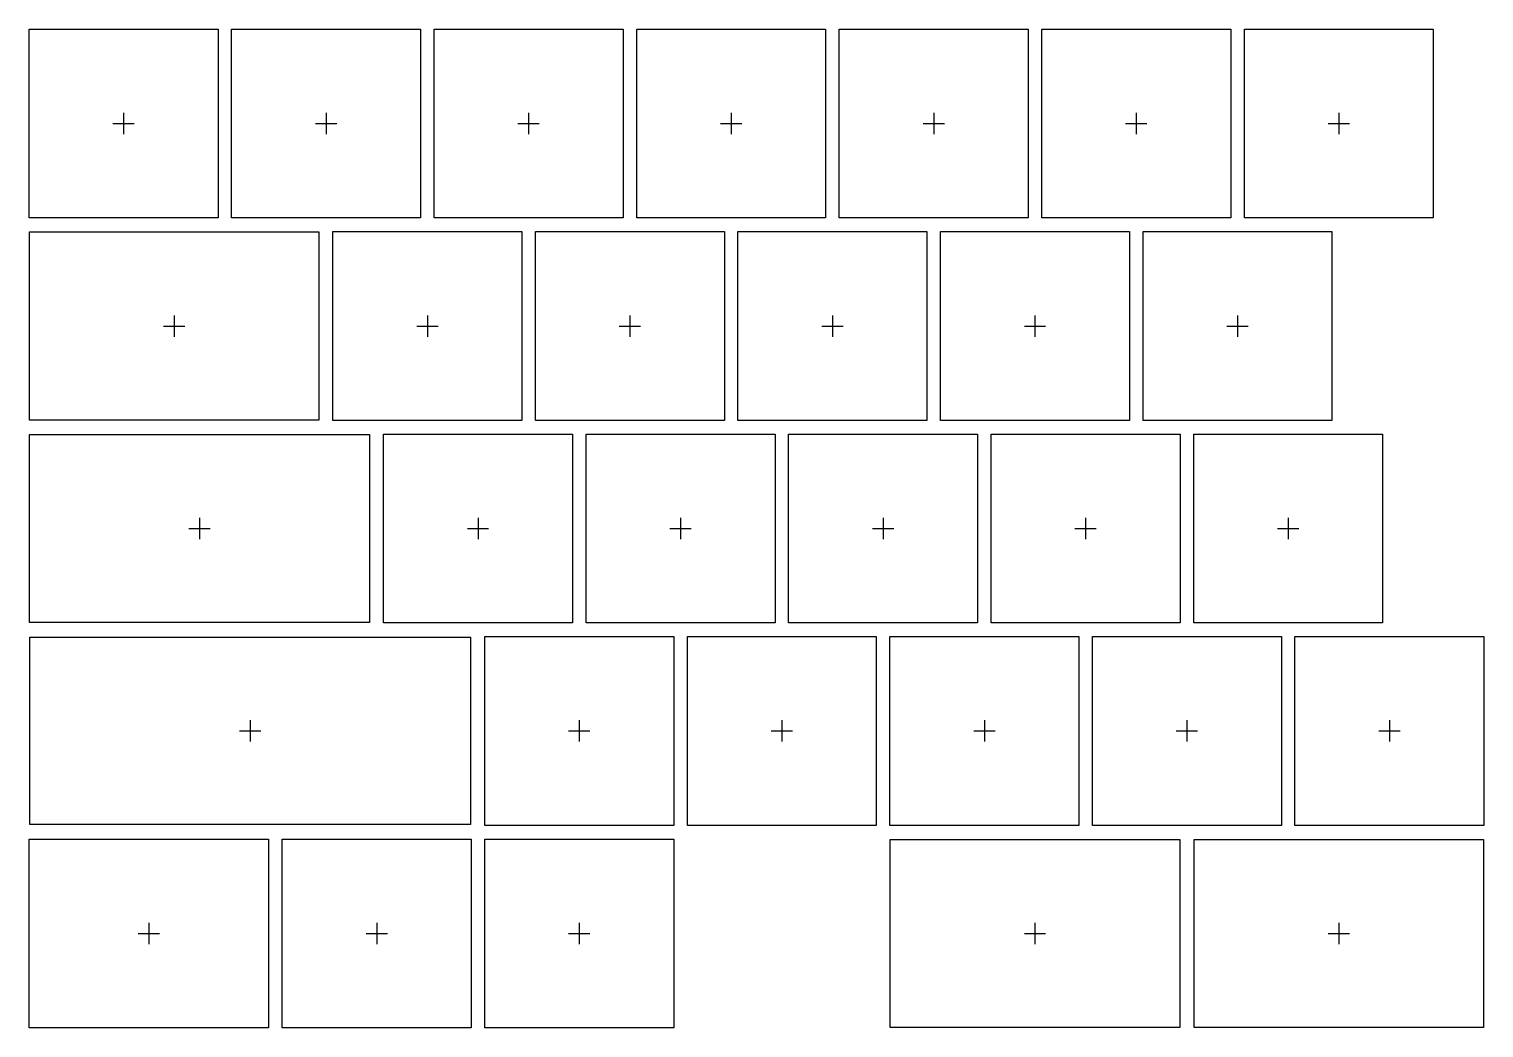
# Model space of a CAD drawing. Extents: x 19 to 156, y 58 to 152.
import ezdxf

# ---------------------------------------------------------------- set-up
doc = ezdxf.new("R2010")
doc.units = 0
doc.layers.add('レイヤー_1', color=7, linetype='CONTINUOUS')

msp = doc.modelspace()

# ---------------------------------------------------------------- linework, layer by layer
at = {"layer": 'レイヤー_1', "color": 7}
for points in [[(19.138934, 151.86107), (36.861067, 151.86107), (36.861067, 134.138936), (19.138934, 134.138936), (19.138934, 151.86107)], [(38.138934, 151.86107), (55.861067, 151.86107), (55.861067, 134.138936), (38.138934, 134.138936), (38.138934, 151.86107)], [(57.138935, 151.86107), (74.861069, 151.86107), (74.861069, 134.138936), (57.138935, 134.138936), (57.138935, 151.86107)], [(76.138934, 151.86107), (93.861067, 151.86107), (93.861067, 134.138936), (76.138934, 134.138936), (76.138934, 151.86107)], [(95.138934, 151.86107), (112.861067, 151.86107), (112.861067, 134.138936), (95.138934, 134.138936), (95.138934, 151.86107)], [(114.138933, 151.86107), (131.861066, 151.86107), (131.861066, 134.138936), (114.138933, 134.138936), (114.138933, 151.86107)], [(133.138934, 151.86107), (150.861068, 151.86107), (150.861068, 134.138936), (133.138934, 134.138936), (133.138934, 151.86107)], [(19.171666, 132.828339), (46.328335, 132.828339), (46.328335, 115.171669), (19.171666, 115.171669), (19.171666, 132.828339)], [(47.638935, 132.861069), (65.361068, 132.861069), (65.361068, 115.138935), (47.638935, 115.138935), (47.638935, 132.861069)], [(66.638933, 132.861069), (84.361067, 132.861069), (84.361067, 115.138935), (66.638933, 115.138935), (66.638933, 132.861069)], [(85.638934, 132.861069), (103.361067, 132.861069), (103.361067, 115.138935), (85.638934, 115.138935), (85.638934, 132.861069)], [(104.638932, 132.861069), (122.361065, 132.861069), (122.361065, 115.138935), (104.638932, 115.138935), (104.638932, 132.861069)], [(123.638934, 132.861069), (141.361067, 132.861069), (141.361067, 115.138935), (123.638934, 115.138935), (123.638934, 132.861069)], [(19.185839, 113.81416), (51.064157, 113.81416), (51.064157, 96.185843), (19.185839, 96.185843), (19.185839, 113.81416)], [(52.388935, 113.861071), (70.111068, 113.861071), (70.111068, 96.138936), (52.388935, 96.138936), (52.388935, 113.861071)], [(71.388934, 113.861071), (89.111067, 113.861071), (89.111067, 96.138936), (71.388934, 96.138936), (71.388934, 113.861071)], [(90.388934, 113.861071), (108.111067, 113.861071), (108.111067, 96.138936), (90.388934, 96.138936), (90.388934, 113.861071)], [(109.388933, 113.861071), (127.111066, 113.861071), (127.111066, 96.138936), (109.388933, 96.138936), (109.388933, 113.861071)], [(128.388934, 113.861071), (146.111067, 113.861071), (146.111067, 96.138936), (128.388934, 96.138936), (128.388934, 113.861071)], [(19.211293, 94.788708), (60.538704, 94.788708), (60.538704, 77.211295), (19.211293, 77.211295), (19.211293, 94.788708)], [(61.888936, 94.861069), (79.611069, 94.861069), (79.611069, 77.138935), (61.888936, 77.138935), (61.888936, 94.861069)], [(80.888933, 94.861069), (98.611066, 94.861069), (98.611066, 77.138935), (80.888933, 77.138935), (80.888933, 94.861069)], [(99.888935, 94.861069), (117.611068, 94.861069), (117.611068, 77.138935), (99.888935, 77.138935), (99.888935, 94.861069)], [(118.888933, 94.861069), (136.611066, 94.861069), (136.611066, 77.138935), (118.888933, 77.138935), (118.888933, 94.861069)], [(137.888935, 94.861069), (155.611068, 94.861069), (155.611068, 77.138935), (137.888935, 77.138935), (137.888935, 94.861069)], [(19.156175, 75.843827), (41.593823, 75.843827), (41.593823, 58.156178), (19.156175, 58.156178), (19.156175, 75.843827)], [(42.888933, 75.861068), (60.611066, 75.861068), (60.611066, 58.138933), (42.888933, 58.138933), (42.888933, 75.861068)], [(61.888936, 75.861068), (79.611069, 75.861068), (79.611069, 58.138933), (61.888936, 58.138933), (61.888936, 75.861068)], [(99.921664, 75.828338), (127.078333, 75.828338), (127.078333, 58.171668), (99.921664, 58.171668), (99.921664, 75.828338)], [(128.421666, 75.828338), (155.578336, 75.828338), (155.578336, 58.171668), (128.421666, 58.171668), (128.421666, 75.828338)]]:
    msp.add_lwpolyline(points, close=True, dxfattribs=at)
for points in [[(28.000001, 144.000002), (28.000001, 142)], [(47.000001, 144.000002), (47.000001, 142)], [(66.000002, 144.000002), (66.000002, 142)], [(85.000001, 144.000002), (85.000001, 142)], [(104.000001, 144.000002), (104.000001, 142)], [(123, 144.000002), (123, 142)], [(142.000001, 144.000002), (142.000001, 142)], [(27, 143.000001), (29.000002, 143.000001), (29.000002, 143.000001), (29.000002, 143.000001)], [(46, 143.000001), (48.000002, 143.000001), (48.000002, 143.000001), (48.000002, 143.000001)], [(65.000002, 143.000001), (67.000003, 143.000001), (67.000003, 143.000001), (67.000003, 143.000001)], [(84, 143.000001), (86.000002, 143.000001), (86.000002, 143.000001), (86.000002, 143.000001)], [(103, 143.000001), (105.000002, 143.000001), (105.000002, 143.000001), (105.000002, 143.000001)], [(121.999999, 143.000001), (124.000001, 143.000001), (124.000001, 143.000001), (124.000001, 143.000001)], [(141.000001, 143.000001), (143.000002, 143.000001), (143.000002, 143.000001), (143.000002, 143.000001)], [(32.750001, 125.000003), (32.750001, 123.000001)], [(56.500001, 125.000001), (56.500001, 122.999999)], [(75.5, 125.000001), (75.5, 122.999999)], [(94.5, 125.000001), (94.5, 122.999999)], [(113.499999, 125.000001), (113.499999, 122.999999)], [(132.500001, 125.000001), (132.500001, 122.999999)], [(31.75, 124.000002), (33.750002, 124.000002), (33.750002, 124.000002), (33.750002, 124.000002)], [(55.500001, 124), (57.500002, 124), (57.500002, 124), (57.500002, 124)], [(74.499999, 124), (76.500001, 124), (76.500001, 124), (76.500001, 124)], [(93.5, 124), (95.500001, 124), (95.500001, 124), (95.500001, 124)], [(112.499998, 124), (114.5, 124), (114.5, 124), (114.5, 124)], [(131.5, 124), (133.500001, 124), (133.500001, 124), (133.500001, 124)], [(35.124999, 106.000003), (35.124999, 104.000001)], [(61.250002, 106.000002), (61.250002, 104)], [(80.250001, 106.000002), (80.250001, 104)], [(99.250001, 106.000002), (99.250001, 104)], [(118.249999, 106.000002), (118.249999, 104)], [(137.250001, 106.000002), (137.250001, 104)], [(34.124998, 105.000002), (36.125, 105.000002), (36.125, 105.000002), (36.125, 105.000002)], [(60.250001, 105.000001), (62.250003, 105.000001), (62.250003, 105.000001), (62.250003, 105.000001)], [(79.25, 105.000001), (81.250001, 105.000001), (81.250001, 105.000001), (81.250001, 105.000001)], [(98.25, 105.000001), (100.250002, 105.000001), (100.250002, 105.000001), (100.250002, 105.000001)], [(117.249999, 105.000001), (119.25, 105.000001), (119.25, 105.000001), (119.25, 105.000001)], [(136.25, 105.000001), (138.250002, 105.000001), (138.250002, 105.000001), (138.250002, 105.000001)], [(38.874999, 86.000003), (40.875001, 86.000003), (40.875001, 86.000003), (40.875001, 86.000003)], [(39.875, 87.000004), (39.875, 85.000002)], [(69.750002, 86), (71.750004, 86), (71.750004, 86), (71.750004, 86)], [(70.750003, 87), (70.750003, 84.999999)], [(88.749999, 86), (90.750001, 86), (90.750001, 86), (90.750001, 86)], [(89.75, 87), (89.75, 84.999999)], [(107.750001, 86), (109.750002, 86), (109.750002, 86), (109.750002, 86)], [(108.750002, 87), (108.750002, 84.999999)], [(126.749999, 86), (128.750001, 86), (128.750001, 86), (128.750001, 86)], [(127.75, 87), (127.75, 84.999999)], [(145.750001, 86), (147.750003, 86), (147.750003, 86), (147.750003, 86)], [(146.750002, 87), (146.750002, 84.999999)], [(29.375, 67.000001), (31.375001, 67.000001), (31.375001, 67.000001), (31.375001, 67.000001)], [(30.375, 68.000002), (30.375, 66)], [(50.749999, 66.999998), (52.750001, 66.999998), (52.750001, 66.999998), (52.750001, 66.999998)], [(51.75, 67.999999), (51.75, 65.999997)], [(69.750002, 66.999998), (71.750004, 66.999998), (71.750004, 66.999998), (71.750004, 66.999998)], [(70.750003, 67.999999), (70.750003, 65.999997)], [(112.499998, 67.000001), (114.5, 67.000001), (114.5, 67.000001), (114.5, 67.000001)], [(113.499999, 68.000002), (113.499999, 66)], [(141, 67.000001), (143.000002, 67.000001), (143.000002, 67.000001), (143.000002, 67.000001)], [(142.000001, 68.000002), (142.000001, 66)]]:
    msp.add_lwpolyline(points, dxfattribs=at)

doc.saveas('drawing.dxf')
